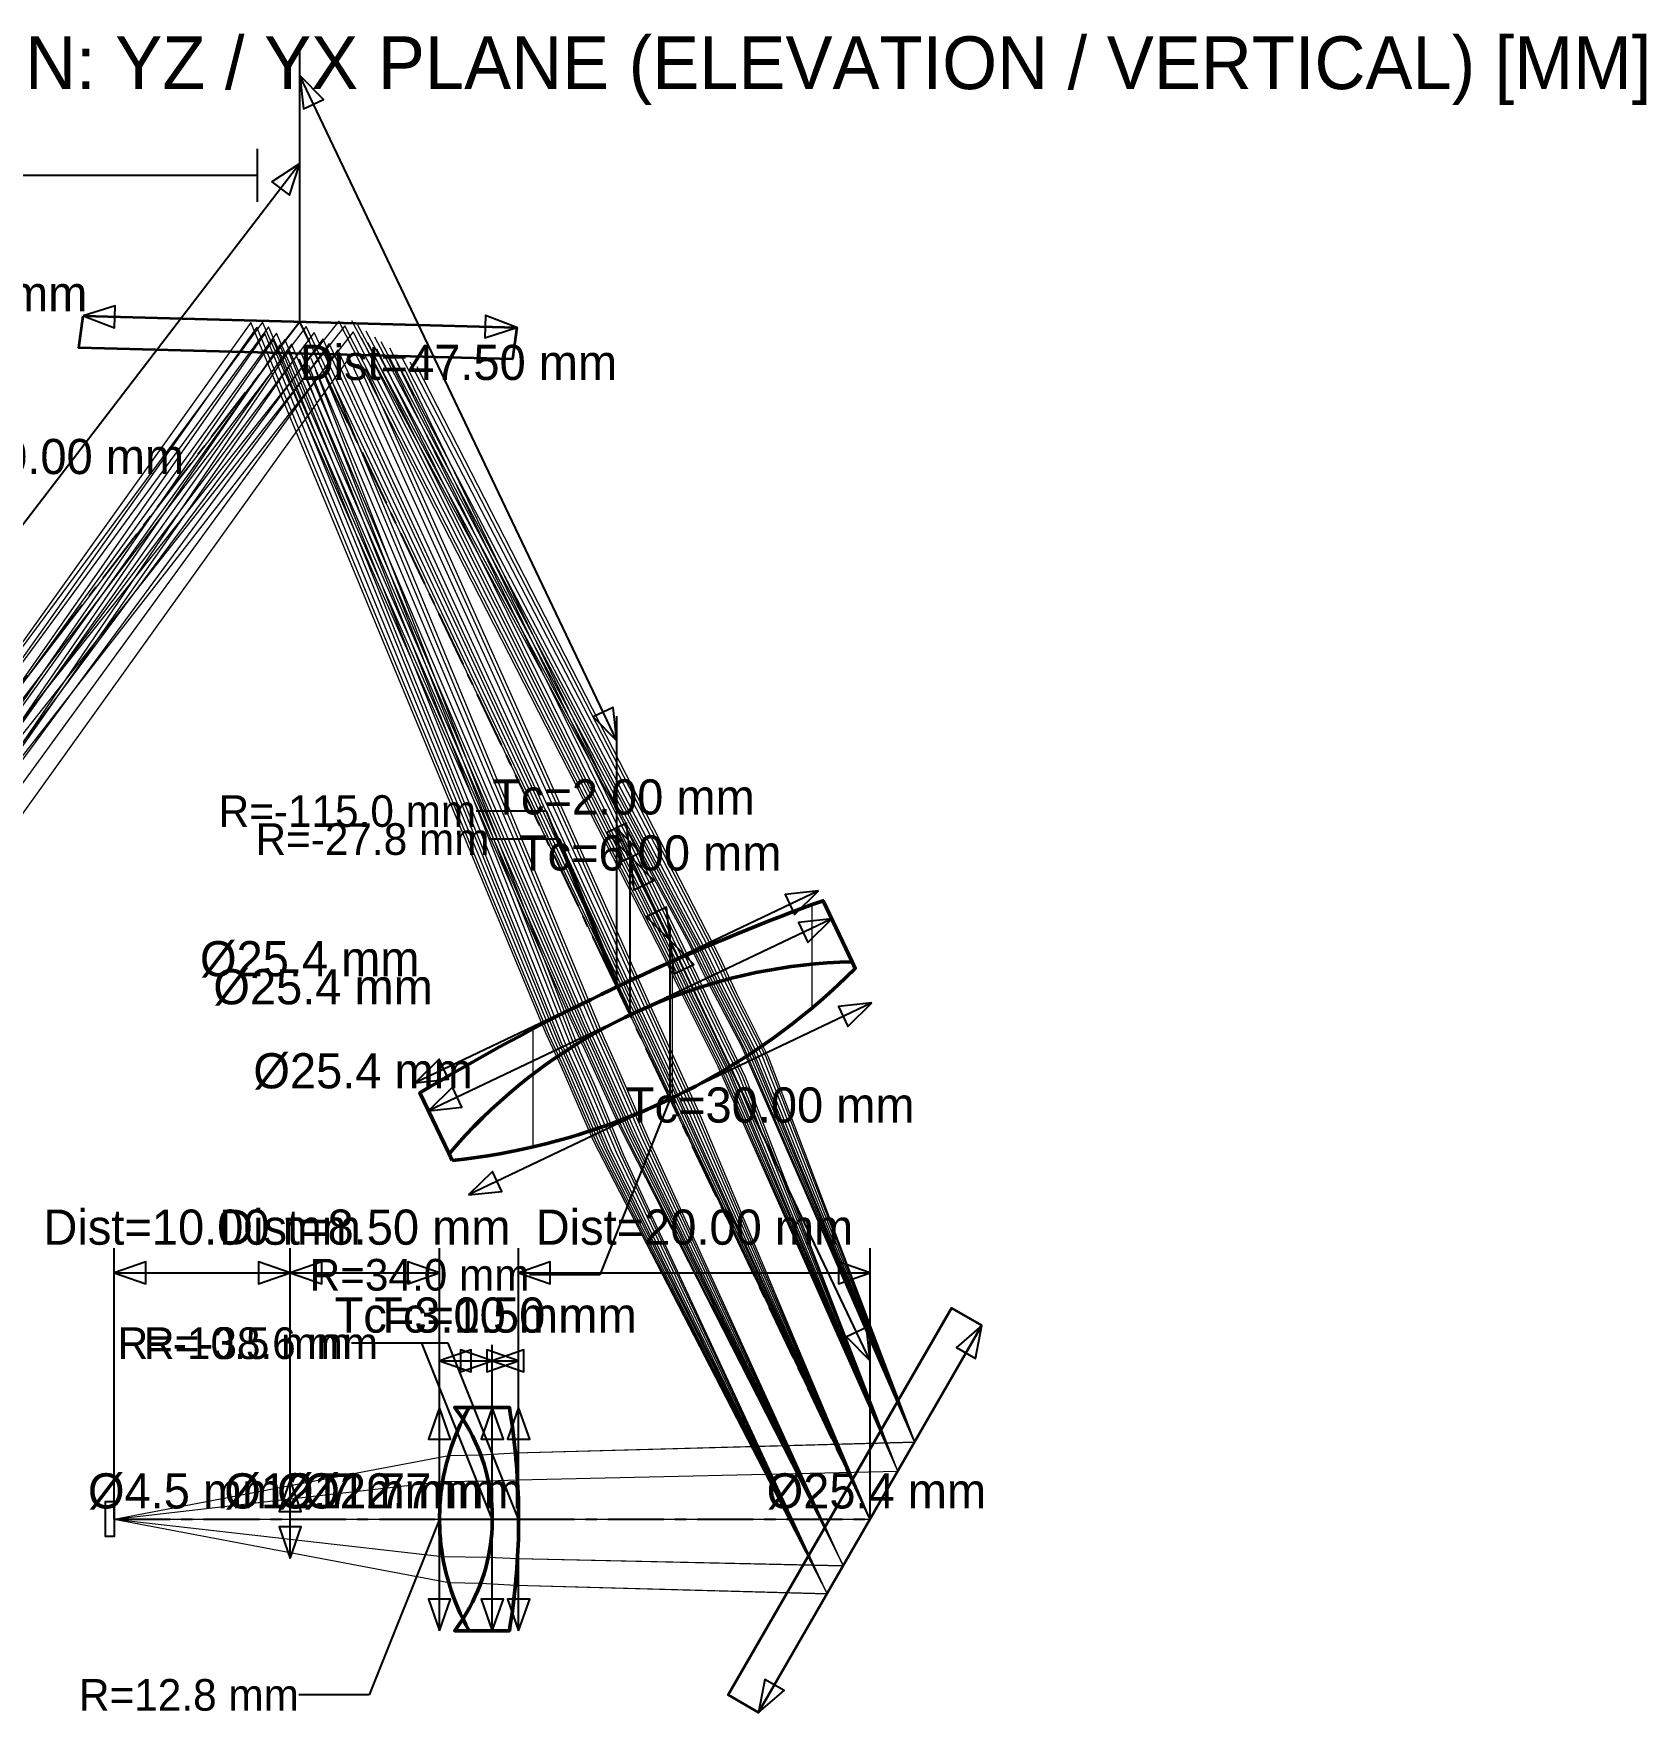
# Model space of a CAD drawing. Header units: metres. Extents: x -52 to 124, y -112 to 84.
# Drawn here: x -4.6 to 87.2, y -11 to 84.5 of the extents above; entities that cross this region are included whole.
import ezdxf
from ezdxf.enums import TextEntityAlignment as Align

# ---------------------------------------------------------------- set-up
doc = ezdxf.new("R2010")
doc.units = ezdxf.units.M
doc.linetypes.add('CENTER', pattern=[5.08, 3.175, -0.635, 0.635, -0.635])
for name, color, linetype, lineweight in [('ANNOTATIONS', 3, 'CONTINUOUS', 25), ('DIMENSIONS_LINEAR', 4, 'CONTINUOUS', 25), ('DIMENSIONS_RADIAL', 6, 'CONTINUOUS', 25), ('OPTICAL_AXIS', 1, 'CENTER', 25), ('OPTICS_COMPONENTS', 2, 'CONTINUOUS', 35), ('OPTICS_HATCH', 8, 'CONTINUOUS', 13), ('OPTICS_LENSES', 7, 'CONTINUOUS', 50), ('RAYS_785NM', 1, 'CONTINUOUS', 18), ('RAYS_850NM', 3, 'CONTINUOUS', 18), ('RAYS_900NM', 5, 'CONTINUOUS', 18)]:
    doc.layers.add(name, color=color, linetype=linetype, lineweight=lineweight)
doc.styles.add('OpenSansCondensed-Light', font='OpenSansCondensed-Light.ttf')
doc.dimstyles.new('EZDXF', dxfattribs={"dimtxt": 0.25, "dimasz": 0.175, "dimexe": 0.375, "dimexo": 0.125, "dimgap": 0.1, "dimtad": 1, "dimlfac": 100, "dimzin": 12, "dimdsep": 46, "dimtxsty": 'OpenSansCondensed-Light', "dimblk": 'ARCHTICK', "dimcen": 2.5, "dimazin": 3, "dimtfac": 0.5, "dimtmove": 2, "dimatfit": 3})

# ---------------------------------------------------------------- blocks, each defined once
blk = doc.blocks.new('_ARCHTICK')
at = {"color": 0, "linetype": 'BYBLOCK', "const_width": 0.15}
blk.add_lwpolyline([(-0.5, -0.5), (0.5, 0.5)], dxfattribs=at)

msp = doc.modelspace()

# ---------------------------------------------------------------- hatches: boundary and pattern name
at = {"layer": 'OPTICS_HATCH'}
h = msp.add_hatch(dxfattribs=at)
h.set_pattern_fill('ANSI31', scale=2.5, angle=45)
h.paths.add_polyline_path([(19.042, 20.763), (19.507, 21.301), (19.98, 21.822), (20.461, 22.327), (20.949, 22.817), (21.444, 23.292), (21.946, 23.752), (22.455, 24.198), (22.971, 24.63), (23.493, 25.049), (24.021, 25.454), (24.556, 25.846), (25.097, 26.225), (25.643, 26.591), (26.196, 26.945), (26.755, 27.286), (27.32, 27.615), (27.89, 27.932), (28.467, 28.236), (29.049, 28.528), (29.637, 28.808), (30.231, 29.076), (30.83, 29.332), (31.436, 29.576), (32.047, 29.807), (32.664, 30.026), (33.287, 30.232), (33.916, 30.426), (34.551, 30.607), (35.193, 30.776), (35.84, 30.931), (36.494, 31.072), (37.154, 31.201), (37.821, 31.315), (38.495, 31.415), (39.176, 31.5), (39.864, 31.571), (40.559, 31.625), (41.262, 31.664), (41.973, 31.687), (40.316, 35.164), (40.316, 35.164), (39.701, 34.94), (39.088, 34.713), (38.476, 34.484), (37.866, 34.251), (37.257, 34.015), (36.649, 33.776), (36.043, 33.534), (35.438, 33.289), (34.834, 33.042), (34.233, 32.791), (33.632, 32.537), (33.033, 32.281), (32.435, 32.021), (31.839, 31.759), (31.244, 31.493), (30.65, 31.225), (30.058, 30.954), (29.467, 30.679), (28.878, 30.402), (28.29, 30.122), (27.703, 29.839), (27.118, 29.553), (26.534, 29.264), (25.952, 28.972), (25.371, 28.678), (24.791, 28.38), (24.213, 28.079), (23.636, 27.776), (23.061, 27.469), (22.487, 27.16), (21.914, 26.847), (21.343, 26.532), (20.774, 26.213), (20.205, 25.892), (19.638, 25.568), (19.073, 25.24), (18.509, 24.91), (17.946, 24.577), (17.385, 24.241), (19.042, 20.763)])
h = msp.add_hatch(dxfattribs=at)
h.set_pattern_fill('ANSI31', scale=2.5, angle=45)
h.paths.add_polyline_path([(19.219, 20.39), (19.904, 20.467), (20.583, 20.557), (21.256, 20.658), (21.923, 20.771), (22.585, 20.896), (23.242, 21.031), (23.894, 21.178), (24.54, 21.336), (25.181, 21.504), (25.817, 21.683), (26.449, 21.872), (27.075, 22.072), (27.696, 22.282), (28.313, 22.502), (28.925, 22.732), (29.532, 22.972), (30.134, 23.222), (30.731, 23.483), (31.324, 23.753), (31.912, 24.033), (32.495, 24.323), (33.074, 24.623), (33.647, 24.933), (34.216, 25.253), (34.781, 25.583), (35.34, 25.923), (35.895, 26.273), (36.444, 26.634), (36.989, 27.005), (37.529, 27.386), (38.063, 27.778), (38.593, 28.18), (39.117, 28.594), (39.637, 29.018), (40.151, 29.454), (40.659, 29.901), (41.162, 30.36), (41.659, 30.831), (42.15, 31.313), (41.973, 31.687), (41.973, 31.687), (41.262, 31.664), (40.559, 31.625), (39.864, 31.571), (39.176, 31.5), (38.495, 31.415), (37.821, 31.315), (37.154, 31.201), (36.494, 31.072), (35.84, 30.931), (35.193, 30.776), (34.551, 30.607), (33.916, 30.426), (33.287, 30.232), (32.664, 30.026), (32.047, 29.807), (31.436, 29.576), (30.83, 29.332), (30.231, 29.076), (29.637, 28.808), (29.049, 28.528), (28.467, 28.236), (27.89, 27.932), (27.32, 27.615), (26.755, 27.286), (26.196, 26.945), (25.643, 26.591), (25.097, 26.225), (24.556, 25.846), (24.021, 25.454), (23.493, 25.049), (22.971, 24.63), (22.455, 24.198), (21.946, 23.752), (21.444, 23.292), (20.949, 22.817), (20.461, 22.327), (19.98, 21.822), (19.507, 21.301), (19.042, 20.763), (19.219, 20.39)])
h = msp.add_hatch(dxfattribs=at)
h.set_pattern_fill('ANSI31', scale=2.5, angle=45)
h.paths.add_polyline_path([(20.186, 6.35), (20.006, 6.024), (19.839, 5.699), (19.682, 5.373), (19.537, 5.047), (19.403, 4.722), (19.279, 4.396), (19.164, 4.071), (19.06, 3.745), (18.965, 3.419), (18.879, 3.094), (18.803, 2.768), (18.735, 2.442), (18.676, 2.117), (18.626, 1.791), (18.584, 1.465), (18.551, 1.14), (18.526, 0.814), (18.509, 0.488), (18.501, 0.163), (18.501, -0.163), (18.509, -0.488), (18.526, -0.814), (18.551, -1.14), (18.584, -1.465), (18.626, -1.791), (18.676, -2.117), (18.735, -2.442), (18.803, -2.768), (18.879, -3.094), (18.965, -3.419), (19.06, -3.745), (19.164, -4.071), (19.279, -4.396), (19.403, -4.722), (19.537, -5.047), (19.682, -5.373), (19.839, -5.699), (20.006, -6.024), (20.186, -6.35), (19.362, -6.35), (19.362, -6.35), (19.6, -6.024), (19.819, -5.699), (20.021, -5.373), (20.207, -5.047), (20.378, -4.722), (20.535, -4.396), (20.679, -4.071), (20.809, -3.745), (20.928, -3.419), (21.034, -3.094), (21.129, -2.768), (21.212, -2.442), (21.284, -2.117), (21.346, -1.791), (21.397, -1.465), (21.438, -1.14), (21.468, -0.814), (21.489, -0.488), (21.499, -0.163), (21.499, 0.163), (21.489, 0.488), (21.468, 0.814), (21.438, 1.14), (21.397, 1.465), (21.346, 1.791), (21.284, 2.117), (21.212, 2.442), (21.129, 2.768), (21.034, 3.094), (20.928, 3.419), (20.809, 3.745), (20.679, 4.071), (20.535, 4.396), (20.378, 4.722), (20.207, 5.047), (20.021, 5.373), (19.819, 5.699), (19.6, 6.024), (19.362, 6.35), (20.186, 6.35)])
h = msp.add_hatch(dxfattribs=at)
h.set_pattern_fill('ANSI31', scale=2.5, angle=45)
h.paths.add_polyline_path([(19.362, 6.35), (19.6, 6.024), (19.819, 5.699), (20.021, 5.373), (20.207, 5.047), (20.378, 4.722), (20.535, 4.396), (20.679, 4.071), (20.809, 3.745), (20.928, 3.419), (21.034, 3.094), (21.129, 2.768), (21.212, 2.442), (21.284, 2.117), (21.346, 1.791), (21.397, 1.465), (21.438, 1.14), (21.468, 0.814), (21.489, 0.488), (21.499, 0.163), (21.499, -0.163), (21.489, -0.488), (21.468, -0.814), (21.438, -1.14), (21.397, -1.465), (21.346, -1.791), (21.284, -2.117), (21.212, -2.442), (21.129, -2.768), (21.034, -3.094), (20.928, -3.419), (20.809, -3.745), (20.679, -4.071), (20.535, -4.396), (20.378, -4.722), (20.207, -5.047), (20.021, -5.373), (19.819, -5.699), (19.6, -6.024), (19.362, -6.35), (22.474, -6.35), (22.474, -6.35), (22.527, -6.024), (22.577, -5.699), (22.624, -5.373), (22.669, -5.047), (22.71, -4.722), (22.749, -4.396), (22.785, -4.071), (22.818, -3.745), (22.848, -3.419), (22.876, -3.094), (22.901, -2.768), (22.923, -2.442), (22.942, -2.117), (22.958, -1.791), (22.972, -1.465), (22.983, -1.14), (22.991, -0.814), (22.997, -0.488), (23, -0.163), (23, 0.163), (22.997, 0.488), (22.991, 0.814), (22.983, 1.14), (22.972, 1.465), (22.958, 1.791), (22.942, 2.117), (22.923, 2.442), (22.901, 2.768), (22.876, 3.094), (22.848, 3.419), (22.818, 3.745), (22.785, 4.071), (22.749, 4.396), (22.71, 4.722), (22.669, 5.047), (22.624, 5.373), (22.577, 5.699), (22.527, 6.024), (22.474, 6.35), (19.362, 6.35)])

# ---------------------------------------------------------------- linework, layer by layer
at = {"layer": 'ANNOTATIONS'}
for p, q in [((8.149, 74.918), (8.149, 77.918)), ((-41.851, 76.418), (8.149, 76.418))]:
    msp.add_line(p, q, dxfattribs=at)
msp.add_lwpolyline([(0, 1), (0, -1), (-0.5, -1), (-0.5, 1)], close=True, dxfattribs=at)
at = {"layer": 'DIMENSIONS_LINEAR'}
for p, q in [((10.563, 68.091), (10.563, 83.491)), ((28.584, 44.263), (10.563, 82.091)), ((10.563, 68.091), (10.563, 77.991)), ((10.563, 77.091), (-19.045, 38.559)), ((22.901, 67.764), (-1.775, 68.418)), ((28.584, 30.263), (28.584, 45.663)), ((28.584, 30.263), (28.584, 40.163)), ((29.342, 37.67), (28.584, 39.263)), ((29.342, 28.67), (29.342, 38.57)), ((29.342, 28.67), (29.342, 38.57)), ((31.619, 32.892), (29.342, 37.67)), ((40.049, 35.725), (17.118, 24.801)), ((40.808, 34.132), (17.877, 23.208)), ((31.619, 23.892), (31.619, 33.792)), ((31.619, 23.892), (31.619, 33.792)), ((43, 9), (31.619, 32.892)), ((43.084, 29.353), (20.153, 18.43)), ((0, 0), (0, 15.4)), ((10, 0), (10, 15.4)), ((10, 0), (10, 15.4)), ((18.5, 0), (18.5, 15.4)), ((23, 0), (23, 15.4)), ((43, 0), (43, 15.4)), ((0, 14), (10, 14)), ((10, 14), (18.5, 14)), ((23, 14), (43, 14)), ((36.65, -10.999), (49.35, 10.999)), ((18.5, 0), (18.5, 9.9)), ((21.5, 0), (21.5, 9.9)), ((21.5, 0), (21.5, 9.9)), ((23, 0), (23, 9.9)), ((43, 0), (43, 9.9)), ((18.5, 9), (21.5, 9)), ((21.5, 9), (23, 9)), ((18.5, -6.35), (18.5, 6.35)), ((21.5, -6.35), (21.5, 6.35)), ((23, -6.35), (23, 6.35)), ((10, -2.236), (10, 2.236))]:
    msp.add_line(p, q, dxfattribs=at)
for points in [[(10.563, 82.091), (10.768, 80.195), (11.906, 80.737)], [(10.563, 77.091), (8.967, 76.048), (9.966, 75.28)], [(-1.775, 68.418), (0.007, 67.74), (0.041, 69)], [(22.901, 67.764), (21.119, 68.442), (21.085, 67.182)], [(28.584, 44.263), (28.378, 46.159), (27.241, 45.617)], [(29.342, 37.67), (29.137, 39.566), (27.999, 39.024)], [(28.584, 39.263), (28.789, 37.367), (29.926, 37.909)], [(29.342, 37.67), (29.548, 35.774), (30.685, 36.316)], [(40.049, 35.725), (38.153, 35.519), (38.695, 34.382)], [(31.619, 32.892), (31.413, 34.788), (30.276, 34.246)], [(40.808, 34.132), (38.912, 33.926), (39.454, 32.789)], [(31.619, 32.892), (31.824, 30.996), (32.961, 31.537)], [(43.084, 29.353), (41.188, 29.148), (41.73, 28.011)], [(17.118, 24.801), (19.014, 25.006), (18.472, 26.144)], [(17.877, 23.208), (19.773, 23.413), (19.231, 24.551)], [(20.153, 18.43), (22.049, 18.635), (21.507, 19.773)], [(0, 14), (1.8, 13.37), (1.8, 14.63)], [(10, 14), (8.2, 14.63), (8.2, 13.37)], [(10, 14), (11.8, 13.37), (11.8, 14.63)], [(18.5, 14), (16.7, 14.63), (16.7, 13.37)], [(23, 14), (24.8, 13.37), (24.8, 14.63)], [(43, 14), (41.2, 14.63), (41.2, 13.37)], [(43, 9), (42.795, 10.896), (41.657, 10.354)], [(49.35, 10.999), (47.904, 9.755), (48.996, 9.125)], [(18.5, 9), (20.3, 8.37), (20.3, 9.63)], [(21.5, 9), (19.7, 9.63), (19.7, 8.37)], [(23, 9), (21.2, 9.63), (21.2, 8.37)], [(21.5, 9), (23.3, 8.37), (23.3, 9.63)], [(18.5, 6.35), (17.87, 4.55), (19.13, 4.55)], [(21.5, 6.35), (20.87, 4.55), (22.13, 4.55)], [(23, 6.35), (22.37, 4.55), (23.63, 4.55)], [(10, 2.236), (9.37, 0.436), (10.63, 0.436)], [(10, -2.236), (10.63, -0.436), (9.37, -0.436)], [(18.5, -6.35), (19.13, -4.55), (17.87, -4.55)], [(21.5, -6.35), (22.13, -4.55), (20.87, -4.55)], [(23, -6.35), (23.63, -4.55), (22.37, -4.55)], [(36.65, -10.999), (38.096, -9.755), (37.004, -9.125)]]:
    msp.add_lwpolyline(points, close=True, dxfattribs=at)
at = {"layer": 'OPTICAL_AXIS'}
for p, q in [((10.563, 68.091), (-19.045, 29.559)), ((28.584, 30.263), (10.563, 68.091)), ((29.342, 28.67), (28.584, 30.263)), ((31.619, 23.892), (29.342, 28.67)), ((43, 0), (31.619, 23.892)), ((0, 0), (10, 0)), ((10, 0), (18.5, 0)), ((18.5, 0), (21.5, 0)), ((21.5, 0), (23, 0)), ((23, 0), (43, 0))]:
    msp.add_line(p, q, dxfattribs=at)
at = {"layer": 'OPTICS_COMPONENTS'}
for points in [[(-1.775, 68.418), (22.901, 67.764), (22.656, 65.955), (-2.021, 66.608)], [(49.35, 10.999), (36.65, -10.999), (34.918, -9.999), (47.618, 11.999)]]:
    msp.add_lwpolyline(points, close=True, dxfattribs=at)
at = {"layer": 'OPTICS_LENSES'}
for points in [[(19.042, 20.763), (19.507, 21.301), (19.98, 21.822), (20.461, 22.327), (20.949, 22.817), (21.444, 23.292), (21.946, 23.752), (22.455, 24.198), (22.971, 24.63), (23.493, 25.049), (24.021, 25.454), (24.556, 25.846), (25.097, 26.225), (25.643, 26.591), (26.196, 26.945), (26.755, 27.286), (27.32, 27.615), (27.89, 27.932), (28.467, 28.236), (29.049, 28.528), (29.637, 28.808), (30.231, 29.076), (30.83, 29.332), (31.436, 29.576), (32.047, 29.807), (32.664, 30.026), (33.287, 30.232), (33.916, 30.426), (34.551, 30.607), (35.193, 30.776), (35.84, 30.931), (36.494, 31.072), (37.154, 31.201), (37.821, 31.315), (38.495, 31.415), (39.176, 31.5), (39.864, 31.571), (40.559, 31.625), (41.262, 31.664), (41.973, 31.687), (40.316, 35.164), (40.316, 35.164), (39.701, 34.94), (39.088, 34.713), (38.476, 34.484), (37.866, 34.251), (37.257, 34.015), (36.649, 33.776), (36.043, 33.534), (35.438, 33.289), (34.834, 33.042), (34.233, 32.791), (33.632, 32.537), (33.033, 32.281), (32.435, 32.021), (31.839, 31.759), (31.244, 31.493), (30.65, 31.225), (30.058, 30.954), (29.467, 30.679), (28.878, 30.402), (28.29, 30.122), (27.703, 29.839), (27.118, 29.553), (26.534, 29.264), (25.952, 28.972), (25.371, 28.678), (24.791, 28.38), (24.213, 28.079), (23.636, 27.776), (23.061, 27.469), (22.487, 27.16), (21.914, 26.847), (21.343, 26.532), (20.774, 26.213), (20.205, 25.892), (19.638, 25.568), (19.073, 25.24), (18.509, 24.91), (17.946, 24.577), (17.385, 24.241), (19.042, 20.763)], [(19.219, 20.39), (19.904, 20.467), (20.583, 20.557), (21.256, 20.658), (21.923, 20.771), (22.585, 20.896), (23.242, 21.031), (23.894, 21.178), (24.54, 21.336), (25.181, 21.504), (25.817, 21.683), (26.449, 21.872), (27.075, 22.072), (27.696, 22.282), (28.313, 22.502), (28.925, 22.732), (29.532, 22.972), (30.134, 23.222), (30.731, 23.483), (31.324, 23.753), (31.912, 24.033), (32.495, 24.323), (33.074, 24.623), (33.647, 24.933), (34.216, 25.253), (34.781, 25.583), (35.34, 25.923), (35.895, 26.273), (36.444, 26.634), (36.989, 27.005), (37.529, 27.386), (38.063, 27.778), (38.593, 28.18), (39.117, 28.594), (39.637, 29.018), (40.151, 29.454), (40.659, 29.901), (41.162, 30.36), (41.659, 30.831), (42.15, 31.313), (41.973, 31.687), (41.973, 31.687), (41.262, 31.664), (40.559, 31.625), (39.864, 31.571), (39.176, 31.5), (38.495, 31.415), (37.821, 31.315), (37.154, 31.201), (36.494, 31.072), (35.84, 30.931), (35.193, 30.776), (34.551, 30.607), (33.916, 30.426), (33.287, 30.232), (32.664, 30.026), (32.047, 29.807), (31.436, 29.576), (30.83, 29.332), (30.231, 29.076), (29.637, 28.808), (29.049, 28.528), (28.467, 28.236), (27.89, 27.932), (27.32, 27.615), (26.755, 27.286), (26.196, 26.945), (25.643, 26.591), (25.097, 26.225), (24.556, 25.846), (24.021, 25.454), (23.493, 25.049), (22.971, 24.63), (22.455, 24.198), (21.946, 23.752), (21.444, 23.292), (20.949, 22.817), (20.461, 22.327), (19.98, 21.822), (19.507, 21.301), (19.042, 20.763), (19.219, 20.39)], [(20.186, 6.35), (20.006, 6.024), (19.839, 5.699), (19.682, 5.373), (19.537, 5.047), (19.403, 4.722), (19.279, 4.396), (19.164, 4.071), (19.06, 3.745), (18.965, 3.419), (18.879, 3.094), (18.803, 2.768), (18.735, 2.442), (18.676, 2.117), (18.626, 1.791), (18.584, 1.465), (18.551, 1.14), (18.526, 0.814), (18.509, 0.488), (18.501, 0.163), (18.501, -0.163), (18.509, -0.488), (18.526, -0.814), (18.551, -1.14), (18.584, -1.465), (18.626, -1.791), (18.676, -2.117), (18.735, -2.442), (18.803, -2.768), (18.879, -3.094), (18.965, -3.419), (19.06, -3.745), (19.164, -4.071), (19.279, -4.396), (19.403, -4.722), (19.537, -5.047), (19.682, -5.373), (19.839, -5.699), (20.006, -6.024), (20.186, -6.35), (19.362, -6.35), (19.362, -6.35), (19.6, -6.024), (19.819, -5.699), (20.021, -5.373), (20.207, -5.047), (20.378, -4.722), (20.535, -4.396), (20.679, -4.071), (20.809, -3.745), (20.928, -3.419), (21.034, -3.094), (21.129, -2.768), (21.212, -2.442), (21.284, -2.117), (21.346, -1.791), (21.397, -1.465), (21.438, -1.14), (21.468, -0.814), (21.489, -0.488), (21.499, -0.163), (21.499, 0.163), (21.489, 0.488), (21.468, 0.814), (21.438, 1.14), (21.397, 1.465), (21.346, 1.791), (21.284, 2.117), (21.212, 2.442), (21.129, 2.768), (21.034, 3.094), (20.928, 3.419), (20.809, 3.745), (20.679, 4.071), (20.535, 4.396), (20.378, 4.722), (20.207, 5.047), (20.021, 5.373), (19.819, 5.699), (19.6, 6.024), (19.362, 6.35), (20.186, 6.35)], [(19.362, 6.35), (19.6, 6.024), (19.819, 5.699), (20.021, 5.373), (20.207, 5.047), (20.378, 4.722), (20.535, 4.396), (20.679, 4.071), (20.809, 3.745), (20.928, 3.419), (21.034, 3.094), (21.129, 2.768), (21.212, 2.442), (21.284, 2.117), (21.346, 1.791), (21.397, 1.465), (21.438, 1.14), (21.468, 0.814), (21.489, 0.488), (21.499, 0.163), (21.499, -0.163), (21.489, -0.488), (21.468, -0.814), (21.438, -1.14), (21.397, -1.465), (21.346, -1.791), (21.284, -2.117), (21.212, -2.442), (21.129, -2.768), (21.034, -3.094), (20.928, -3.419), (20.809, -3.745), (20.679, -4.071), (20.535, -4.396), (20.378, -4.722), (20.207, -5.047), (20.021, -5.373), (19.819, -5.699), (19.6, -6.024), (19.362, -6.35), (22.474, -6.35), (22.474, -6.35), (22.527, -6.024), (22.577, -5.699), (22.624, -5.373), (22.669, -5.047), (22.71, -4.722), (22.749, -4.396), (22.785, -4.071), (22.818, -3.745), (22.848, -3.419), (22.876, -3.094), (22.901, -2.768), (22.923, -2.442), (22.942, -2.117), (22.958, -1.791), (22.972, -1.465), (22.983, -1.14), (22.991, -0.814), (22.997, -0.488), (23, -0.163), (23, 0.163), (22.997, 0.488), (22.991, 0.814), (22.983, 1.14), (22.972, 1.465), (22.958, 1.791), (22.942, 2.117), (22.923, 2.442), (22.901, 2.768), (22.876, 3.094), (22.848, 3.419), (22.818, 3.745), (22.785, 4.071), (22.749, 4.396), (22.71, 4.722), (22.669, 5.047), (22.624, 5.373), (22.577, 5.699), (22.527, 6.024), (22.474, 6.35), (19.362, 6.35)]]:
    msp.add_lwpolyline(points, close=True, dxfattribs=at)
at = {"layer": 'RAYS_785NM'}
for p, q in [((8.423, 68.072), (-19.687, 30.069)), ((7.769, 68.046), (-19.436, 29.992)), ((10.563, 68.091), (-19.045, 29.559)), ((12.771, 68.115), (-18.387, 29.021)), ((24.56, 27.601), (7.769, 68.046)), ((25.903, 28.541), (8.423, 68.072)), ((28.584, 30.263), (10.563, 68.091)), ((31.295, 31.914), (12.771, 68.115)), ((32.677, 32.764), (13.511, 68.15)), ((9.706, 67.089), (-18.216, 28.163)), ((9.046, 67.058), (-17.979, 28.108)), ((11.858, 67.12), (-17.55, 27.6)), ((25.229, 27.215), (9.046, 67.058)), ((26.557, 28.167), (9.706, 67.089)), ((29.221, 29.905), (11.858, 67.12)), ((31.919, 31.573), (14.07, 67.159)), ((33.291, 32.431), (14.812, 67.203)), ((13.365, 66.046), (-15.881, 25.276)), ((26.019, 26.78), (10.544, 65.964)), ((27.331, 27.746), (11.208, 66.001)), ((29.981, 29.505), (13.365, 66.046)), ((32.669, 31.191), (15.576, 66.101)), ((34.029, 32.061), (16.315, 66.153)), ((33.582, 30.918), (32.677, 32.764)), ((32.114, 30.213), (31.295, 31.914)), ((32.731, 29.858), (31.919, 31.573)), ((34.188, 30.571), (33.291, 32.431)), ((34.936, 30.143), (34.029, 32.061)), ((33.491, 29.418), (32.669, 31.191)), ((35.672, 26.904), (33.582, 30.918)), ((36.21, 26.636), (34.188, 30.571)), ((29.342, 28.67), (28.584, 30.263)), ((29.971, 28.305), (29.221, 29.905)), ((34.331, 25.782), (32.114, 30.213)), ((34.88, 25.504), (32.731, 29.858)), ((36.834, 26.391), (34.936, 30.143)), ((31.619, 23.892), (29.342, 28.67)), ((30.739, 27.853), (29.981, 29.505)), ((35.517, 25.247), (33.491, 29.418)), ((26.712, 26.825), (25.903, 28.541)), ((27.354, 26.448), (26.557, 28.167)), ((28.133, 25.981), (27.331, 27.746)), ((32.187, 23.59), (29.971, 28.305)), ((32.84, 23.305), (30.739, 27.853)), ((25.429, 25.719), (24.56, 27.601)), ((26.084, 25.333), (25.229, 27.215)), ((26.878, 24.85), (26.019, 26.78)), ((28.774, 22.271), (26.712, 26.825)), ((45.526, 4.375), (35.672, 26.904)), ((29.367, 21.943), (27.354, 26.448)), ((30.044, 21.631), (28.133, 25.981)), ((44.57, 2.72), (34.331, 25.782)), ((45.527, 4.377), (36.21, 26.636)), ((45.529, 4.38), (36.834, 26.391)), ((27.257, 21.509), (25.429, 25.719)), ((27.868, 21.168), (26.084, 25.333)), ((28.565, 20.842), (26.878, 24.85)), ((44.571, 2.721), (34.88, 25.504)), ((44.572, 2.723), (35.517, 25.247)), ((43, 0), (31.619, 23.892)), ((43, 0), (32.187, 23.59)), ((43, 0), (32.84, 23.305)), ((41.47, -2.65), (28.774, 22.271)), ((40.552, -4.241), (27.257, 21.509)), ((40.551, -4.242), (27.868, 21.168)), ((41.469, -2.652), (29.367, 21.943)), ((41.468, -2.653), (30.044, 21.631)), ((40.549, -4.245), (28.565, 20.842)), ((22.816, 3.763), (45.529, 4.38)), ((22.816, 3.763), (45.527, 4.377)), ((22.816, 3.762), (45.526, 4.375)), ((10, 1.901), (19.021, 3.615)), ((10, 1.901), (19.021, 3.615)), ((10, 1.901), (19.021, 3.615)), ((19.021, 3.615), (20.844, 3.653)), ((19.021, 3.615), (20.844, 3.653)), ((19.021, 3.615), (20.844, 3.653)), ((20.844, 3.653), (22.816, 3.763)), ((20.844, 3.653), (22.816, 3.763)), ((20.844, 3.653), (22.816, 3.762)), ((10, 1.14), (18.678, 2.13)), ((10, 1.14), (18.678, 2.13)), ((10, 1.14), (18.678, 2.13)), ((18.678, 2.13), (21.272, 2.175)), ((18.678, 2.13), (21.272, 2.175)), ((18.678, 2.13), (21.272, 2.175)), ((21.272, 2.175), (22.935, 2.237)), ((21.272, 2.175), (22.935, 2.236)), ((21.272, 2.175), (22.935, 2.236)), ((22.935, 2.237), (44.572, 2.723)), ((22.935, 2.236), (44.571, 2.721)), ((22.935, 2.236), (44.57, 2.72)), ((0, 0), (10, 1.901)), ((0, 0), (10, 1.901)), ((0, 0), (10, 1.901)), ((0, 0), (10, 1.14)), ((0, 0), (10, 1.14)), ((0, 0), (10, 1.14)), ((0, 0), (10, -1.901)), ((0, 0), (10, -1.14)), ((0, 0), (10, 0)), ((0, 0), (10, -1.901)), ((0, 0), (10, -1.14)), ((0, 0), (10, 0)), ((0, 0), (10, -1.901)), ((0, 0), (10, -1.14)), ((0, 0), (10, 0)), ((10, 0), (18.5, 0)), ((10, 0), (18.5, 0)), ((10, 0), (18.5, 0)), ((18.5, 0), (21.5, 0)), ((18.5, 0), (21.5, 0)), ((18.5, 0), (21.5, 0)), ((21.5, 0), (23, 0)), ((21.5, 0), (23, 0)), ((21.5, 0), (23, 0)), ((23, 0), (43, 0)), ((23, 0), (43, 0)), ((23, 0), (43, 0)), ((10, -1.14), (18.678, -2.13)), ((10, -1.14), (18.678, -2.13)), ((10, -1.14), (18.678, -2.13)), ((10, -1.901), (19.021, -3.615)), ((10, -1.901), (19.021, -3.615)), ((10, -1.901), (19.021, -3.615)), ((18.678, -2.13), (21.272, -2.175)), ((18.678, -2.13), (21.272, -2.175)), ((18.678, -2.13), (21.272, -2.175)), ((21.272, -2.175), (22.935, -2.236)), ((21.272, -2.175), (22.935, -2.236)), ((21.272, -2.175), (22.935, -2.237)), ((22.935, -2.236), (41.47, -2.65)), ((22.935, -2.236), (41.469, -2.652)), ((22.935, -2.237), (41.468, -2.653)), ((19.021, -3.615), (20.844, -3.653)), ((19.021, -3.615), (20.844, -3.653)), ((19.021, -3.615), (20.844, -3.653)), ((20.844, -3.653), (22.816, -3.762)), ((20.844, -3.653), (22.816, -3.763)), ((20.844, -3.653), (22.816, -3.763)), ((22.816, -3.762), (40.552, -4.241)), ((22.816, -3.763), (40.551, -4.242)), ((22.816, -3.763), (40.549, -4.245))]:
    msp.add_line(p, q, dxfattribs=at)
at = {"layer": 'RAYS_850NM'}
for p, q in [((8.764, 67.805), (-19.291, 29.565)), ((10.908, 67.828), (-18.64, 29.041)), ((13.118, 67.856), (-17.978, 28.491)), ((26.077, 28.44), (8.764, 67.805)), ((28.752, 30.166), (10.908, 67.828)), ((31.46, 31.822), (13.118, 67.856)), ((32.839, 32.674), (13.858, 67.893)), ((8.108, 67.778), (-19.044, 29.494)), ((12.225, 66.853), (-17.136, 27.038)), ((24.737, 27.497), (8.108, 67.778)), ((29.404, 29.807), (12.225, 66.853)), ((32.1, 31.478), (14.438, 66.896)), ((33.468, 32.34), (15.179, 66.942)), ((10.072, 66.818), (-17.807, 27.615)), ((9.41, 66.785), (-17.573, 27.566)), ((25.42, 27.108), (9.41, 66.785)), ((26.744, 28.063), (10.072, 66.818)), ((26.298, 26.632), (11.068, 65.597)), ((27.606, 27.602), (11.733, 65.636)), ((30.251, 29.369), (13.89, 65.684)), ((32.937, 31.062), (16.099, 65.744)), ((34.293, 31.935), (16.836, 65.8)), ((33.741, 30.827), (32.839, 32.674)), ((32.275, 30.12), (31.46, 31.822)), ((34.366, 30.47), (33.468, 32.34)), ((35.208, 29.987), (34.293, 31.935)), ((32.912, 29.753), (32.1, 31.478)), ((33.767, 29.258), (32.937, 31.062)), ((35.816, 26.827), (33.741, 30.827)), ((29.507, 28.574), (28.752, 30.166)), ((30.154, 28.197), (29.404, 29.807)), ((34.478, 25.702), (32.275, 30.12)), ((35.035, 25.435), (32.912, 29.753)), ((36.362, 26.57), (34.366, 30.47)), ((37.053, 26.321), (35.208, 29.987)), ((31.017, 27.688), (30.251, 29.369)), ((35.74, 25.173), (33.767, 29.258)), ((26.881, 26.726), (26.077, 28.44)), ((27.54, 26.337), (26.744, 28.063)), ((31.771, 23.805), (29.507, 28.574)), ((32.346, 23.514), (30.154, 28.197)), ((25.602, 25.619), (24.737, 27.497)), ((26.275, 25.219), (25.42, 27.108)), ((28.414, 25.81), (27.606, 27.602)), ((33.068, 23.222), (31.017, 27.688)), ((45.526, 4.375), (35.816, 26.827)), ((27.164, 24.673), (26.298, 26.632)), ((28.934, 22.178), (26.881, 26.726)), ((29.533, 21.861), (27.54, 26.337)), ((30.279, 21.538), (28.414, 25.81)), ((45.527, 4.378), (36.362, 26.57)), ((45.529, 4.381), (37.053, 26.321)), ((27.421, 21.412), (25.602, 25.619)), ((28.039, 21.082), (26.275, 25.219)), ((44.57, 2.72), (34.478, 25.702)), ((44.571, 2.721), (35.035, 25.435)), ((44.572, 2.723), (35.74, 25.173)), ((28.807, 20.745), (27.164, 24.673)), ((43, 0), (31.771, 23.805)), ((43, 0), (32.346, 23.514)), ((43, 0), (33.068, 23.222)), ((41.47, -2.651), (28.934, 22.178)), ((40.551, -4.241), (27.421, 21.412)), ((40.55, -4.243), (28.039, 21.082)), ((41.469, -2.652), (29.533, 21.861)), ((41.468, -2.654), (30.279, 21.538)), ((40.549, -4.245), (28.807, 20.745)), ((22.816, 3.763), (45.529, 4.381)), ((22.816, 3.763), (45.527, 4.378)), ((22.816, 3.763), (45.526, 4.375)), ((10, 1.901), (19.021, 3.615)), ((10, 1.901), (19.021, 3.615)), ((10, 1.901), (19.021, 3.615)), ((19.021, 3.615), (20.844, 3.654)), ((19.021, 3.615), (20.844, 3.653)), ((19.021, 3.615), (20.844, 3.653)), ((20.844, 3.653), (22.816, 3.763)), ((20.844, 3.653), (22.816, 3.763)), ((20.844, 3.654), (22.816, 3.763)), ((10, 1.14), (18.678, 2.13)), ((10, 1.14), (18.678, 2.13)), ((10, 1.14), (18.678, 2.13)), ((18.678, 2.13), (21.272, 2.175)), ((18.678, 2.13), (21.272, 2.175)), ((18.678, 2.13), (21.272, 2.175)), ((21.272, 2.175), (22.935, 2.237)), ((21.272, 2.175), (22.935, 2.236)), ((21.272, 2.175), (22.935, 2.236)), ((22.935, 2.237), (44.572, 2.723)), ((22.935, 2.236), (44.571, 2.721)), ((22.935, 2.236), (44.57, 2.72)), ((0, 0), (10, 1.901)), ((0, 0), (10, 1.901)), ((0, 0), (10, 1.901)), ((0, 0), (10, 1.14)), ((0, 0), (10, 1.14)), ((0, 0), (10, 1.14)), ((0, 0), (10, -1.901)), ((0, 0), (10, -1.14)), ((0, 0), (10, 0)), ((0, 0), (10, -1.901)), ((0, 0), (10, -1.14)), ((0, 0), (10, 0)), ((0, 0), (10, -1.901)), ((0, 0), (10, -1.14)), ((0, 0), (10, 0)), ((10, 0), (18.5, 0)), ((10, 0), (18.5, 0)), ((10, 0), (18.5, 0)), ((18.5, 0), (21.5, 0)), ((18.5, 0), (21.5, 0)), ((18.5, 0), (21.5, 0)), ((21.5, 0), (23, 0)), ((21.5, 0), (23, 0)), ((21.5, 0), (23, 0)), ((23, 0), (43, 0)), ((23, 0), (43, 0)), ((23, 0), (43, 0)), ((10, -1.14), (18.678, -2.13)), ((10, -1.14), (18.678, -2.13)), ((10, -1.14), (18.678, -2.13)), ((10, -1.901), (19.021, -3.615)), ((10, -1.901), (19.021, -3.615)), ((10, -1.901), (19.021, -3.615)), ((18.678, -2.13), (21.272, -2.175)), ((18.678, -2.13), (21.272, -2.175)), ((18.678, -2.13), (21.272, -2.175)), ((21.272, -2.175), (22.935, -2.236)), ((21.272, -2.175), (22.935, -2.236)), ((21.272, -2.175), (22.935, -2.237)), ((22.935, -2.236), (41.47, -2.651)), ((22.935, -2.236), (41.469, -2.652)), ((22.935, -2.237), (41.468, -2.654)), ((19.021, -3.615), (20.844, -3.653)), ((19.021, -3.615), (20.844, -3.653)), ((19.021, -3.615), (20.844, -3.654)), ((20.844, -3.653), (22.816, -3.763)), ((20.844, -3.653), (22.816, -3.763)), ((20.844, -3.654), (22.816, -3.763)), ((22.816, -3.763), (40.551, -4.241)), ((22.816, -3.763), (40.55, -4.243)), ((22.816, -3.763), (40.549, -4.245))]:
    msp.add_line(p, q, dxfattribs=at)
at = {"layer": 'RAYS_900NM'}
for p, q in [((9.229, 67.448), (-18.756, 28.875)), ((8.571, 67.419), (-18.515, 28.812)), ((11.377, 67.475), (-18.097, 28.331)), ((13.589, 67.509), (-17.431, 27.766)), ((24.98, 27.357), (8.571, 67.419)), ((26.314, 28.304), (9.229, 67.448)), ((28.983, 30.036), (11.377, 67.475)), ((31.686, 31.698), (13.589, 67.509)), ((33.061, 32.553), (14.33, 67.549)), ((10.57, 66.456), (-17.255, 26.865)), ((9.906, 66.421), (-17.024, 26.824)), ((12.724, 66.495), (-16.581, 26.269)), ((25.681, 26.964), (9.906, 66.421)), ((27, 27.923), (10.57, 66.456)), ((29.655, 29.674), (12.724, 66.495)), ((32.347, 31.352), (14.937, 66.544)), ((33.712, 32.217), (15.678, 66.592)), ((26.514, 26.518), (11.47, 65.32)), ((27.817, 27.493), (12.135, 65.361)), ((30.46, 29.265), (14.291, 65.413)), ((33.144, 30.963), (16.498, 65.476)), ((34.498, 31.84), (17.234, 65.533)), ((33.96, 30.702), (33.061, 32.553)), ((32.499, 29.992), (31.686, 31.698)), ((34.612, 30.328), (33.712, 32.217)), ((35.421, 29.865), (34.498, 31.84)), ((33.163, 29.609), (32.347, 31.352)), ((33.982, 29.133), (33.144, 30.963)), ((36.011, 26.729), (33.96, 30.702)), ((29.735, 28.442), (28.983, 30.036)), ((30.408, 28.048), (29.655, 29.674)), ((34.677, 25.601), (32.499, 29.992)), ((35.246, 25.348), (33.163, 29.609)), ((36.568, 26.487), (34.612, 30.328)), ((37.221, 26.273), (35.421, 29.865)), ((31.233, 27.559), (30.46, 29.265)), ((35.911, 25.122), (33.982, 29.133)), ((27.113, 26.59), (26.314, 28.304)), ((27.797, 26.183), (27, 27.923)), ((31.977, 23.695), (29.735, 28.442)), ((32.563, 23.418), (30.408, 28.048)), ((25.839, 25.479), (24.98, 27.357)), ((26.537, 25.06), (25.681, 26.964)), ((28.632, 25.676), (27.817, 27.493)), ((33.243, 23.163), (31.233, 27.559)), ((27.385, 24.535), (26.514, 26.518)), ((29.149, 22.058), (27.113, 26.59)), ((29.757, 21.755), (27.797, 26.183)), ((45.527, 4.376), (36.011, 26.729)), ((45.528, 4.379), (36.568, 26.487)), ((45.53, 4.382), (37.221, 26.273)), ((27.643, 21.287), (25.839, 25.479)), ((28.27, 20.972), (26.537, 25.06)), ((30.458, 21.472), (28.632, 25.676)), ((44.571, 2.721), (34.677, 25.601)), ((44.572, 2.722), (35.246, 25.348)), ((44.573, 2.724), (35.911, 25.122)), ((28.991, 20.676), (27.385, 24.535)), ((43, 0), (31.977, 23.695)), ((43, 0), (32.563, 23.418)), ((43, 0), (33.243, 23.163)), ((41.469, -2.651), (29.149, 22.058)), ((40.551, -4.242), (27.643, 21.287)), ((41.469, -2.652), (29.757, 21.755)), ((41.468, -2.654), (30.458, 21.472)), ((40.55, -4.244), (28.27, 20.972)), ((40.549, -4.246), (28.991, 20.676)), ((22.816, 3.763), (45.53, 4.382)), ((22.816, 3.763), (45.528, 4.379)), ((22.816, 3.763), (45.527, 4.376)), ((10, 1.901), (19.021, 3.615)), ((10, 1.901), (19.021, 3.615)), ((10, 1.901), (19.021, 3.615)), ((19.021, 3.615), (20.844, 3.654)), ((19.021, 3.615), (20.844, 3.653)), ((19.021, 3.615), (20.844, 3.653)), ((20.844, 3.653), (22.816, 3.763)), ((20.844, 3.653), (22.816, 3.763)), ((20.844, 3.654), (22.816, 3.763)), ((10, 1.14), (18.678, 2.13)), ((10, 1.14), (18.678, 2.13)), ((10, 1.14), (18.678, 2.13)), ((18.678, 2.13), (21.272, 2.175)), ((18.678, 2.13), (21.272, 2.175)), ((18.678, 2.13), (21.272, 2.175)), ((21.272, 2.175), (22.935, 2.237)), ((21.272, 2.175), (22.935, 2.236)), ((21.272, 2.175), (22.935, 2.236)), ((22.935, 2.237), (44.573, 2.724)), ((22.935, 2.236), (44.572, 2.722)), ((22.935, 2.236), (44.571, 2.721)), ((0, 0), (10, 1.901)), ((0, 0), (10, 1.901)), ((0, 0), (10, 1.901)), ((0, 0), (10, 1.14)), ((0, 0), (10, 1.14)), ((0, 0), (10, 1.14)), ((0, 0), (10, -1.901)), ((0, 0), (10, -1.14)), ((0, 0), (10, 0)), ((0, 0), (10, -1.901)), ((0, 0), (10, -1.14)), ((0, 0), (10, 0)), ((0, 0), (10, -1.901)), ((0, 0), (10, -1.14)), ((0, 0), (10, 0)), ((10, 0), (18.5, 0)), ((10, 0), (18.5, 0)), ((10, 0), (18.5, 0)), ((18.5, 0), (21.5, 0)), ((18.5, 0), (21.5, 0)), ((18.5, 0), (21.5, 0)), ((21.5, 0), (23, 0)), ((21.5, 0), (23, 0)), ((21.5, 0), (23, 0)), ((23, 0), (43, 0)), ((23, 0), (43, 0)), ((23, 0), (43, 0)), ((10, -1.14), (18.678, -2.13)), ((10, -1.14), (18.678, -2.13)), ((10, -1.14), (18.678, -2.13)), ((10, -1.901), (19.021, -3.615)), ((10, -1.901), (19.021, -3.615)), ((10, -1.901), (19.021, -3.615)), ((18.678, -2.13), (21.272, -2.175)), ((18.678, -2.13), (21.272, -2.175)), ((18.678, -2.13), (21.272, -2.175)), ((21.272, -2.175), (22.935, -2.236)), ((21.272, -2.175), (22.935, -2.236)), ((21.272, -2.175), (22.935, -2.237)), ((22.935, -2.236), (41.469, -2.651)), ((22.935, -2.236), (41.469, -2.652)), ((22.935, -2.237), (41.468, -2.654)), ((19.021, -3.615), (20.844, -3.653)), ((19.021, -3.615), (20.844, -3.653)), ((19.021, -3.615), (20.844, -3.654)), ((20.844, -3.653), (22.816, -3.763)), ((20.844, -3.653), (22.816, -3.763)), ((20.844, -3.654), (22.816, -3.763)), ((22.816, -3.763), (40.551, -4.242)), ((22.816, -3.763), (40.55, -4.244)), ((22.816, -3.763), (40.549, -4.246))]:
    msp.add_line(p, q, dxfattribs=at)

# ---------------------------------------------------------------- texts
at = {"layer": 'ANNOTATIONS'}
msp.add_text('2D CROSS-SECTION: YZ / YX PLANE (ELEVATION / VERTICAL) [MM]', height=3, dxfattribs=at).set_placement((-41.851, 80.418), align=Align.BOTTOM_LEFT)
at = {"layer": 'DIMENSIONS_LINEAR'}
for s, p in [('%%c25.4 mm', (-7.775, 68.091)), ('Dist=47.50 mm', (19.573, 64.177)), ('Tc=50.00 mm', (-4.241, 58.825)), ('Tc=2.00 mm', (28.963, 39.466)), ('Tc=6.00 mm', (30.48, 36.281)), ('%%c25.4 mm', (11.118, 30.263)), ('%%c25.4 mm', (11.877, 28.67)), ('%%c25.4 mm', (14.153, 23.892)), ('Tc=30.00 mm', (37.309, 21.946)), ('Dist=10.00 mm', (5, 15)), ('Dist=8.50 mm', (14.25, 15)), ('Dist=20.00 mm', (33, 15)), ('Tc=3.00 mm', (20, 10)), ('Tc=1.50 mm', (22.25, 10)), ('%%c4.5 mm', (4, 0)), ('%%c12.7 mm', (12.5, 0)), ('%%c12.7 mm', (15.5, 0)), ('%%c12.7 mm', (17, 0)), ('%%c25.4 mm', (43.35, 0))]:
    msp.add_text(s, height=2, dxfattribs=at).set_placement(p, align=Align.BOTTOM_CENTER)
at = {"layer": 'DIMENSIONS_RADIAL'}
for s, p in [('R=-115.0 mm', (20.584, 40.263)), ('R=-27.8 mm', (21.342, 38.67)), ('R=34.0 mm', (23.619, 13.892)), ('R=-10.5 mm', (13.5, 10)), ('R=-38.6 mm', (15, 10)), ('R=12.8 mm', (10.5, -10))]:
    msp.add_text(s, height=1.8, dxfattribs=at).set_placement(p, align=Align.MIDDLE_RIGHT)

# ---------------------------------------------------------------- leaders
for points in [[(28.584, 30.263), (24.584, 40.263), (20.584, 40.263)], [(29.342, 28.67), (25.342, 38.67), (21.342, 38.67)], [(31.619, 23.892), (27.619, 13.892), (23.619, 13.892)], [(21.5, 0), (17.5, 10), (13.5, 10)], [(23, 0), (19, 10), (15, 10)], [(18.5, 0), (14.5, -10), (10.5, -10)]]:
    msp.add_leader(points, dimstyle='EZDXF', dxfattribs=at)

doc.saveas('drawing.dxf')
